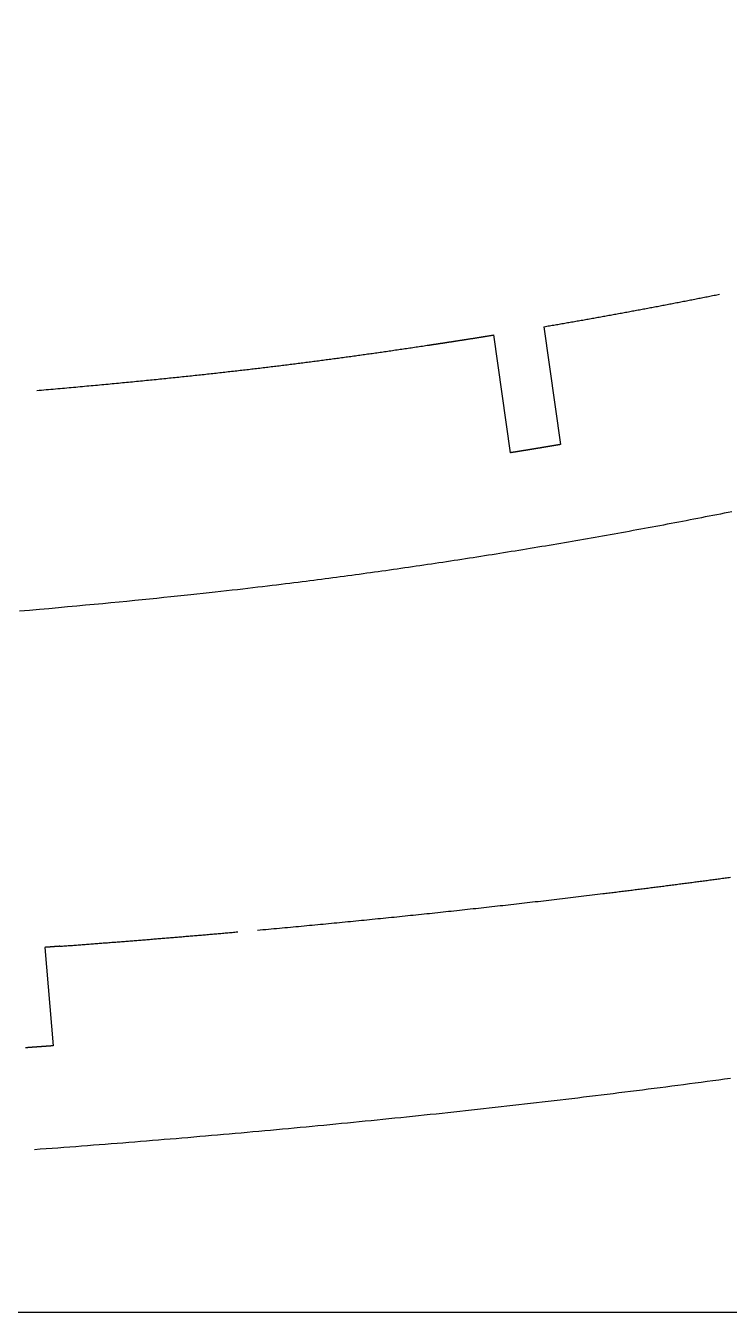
# Model space of a CAD drawing. Extents: x -513 to 387, y 75 to 375.
# Drawn here: x 238.5 to 274, y 75.3 to 140.1 of the extents above; entities that cross this region are included whole.
import ezdxf

# ---------------------------------------------------------------- set-up
doc = ezdxf.new("R2010")
doc.units = 0
doc.layers.get('0').update_dxf_attribs({"linetype": 'CONTINUOUS'})
doc.layers.add('CADRE', color=1, linetype='CONTINUOUS')

msp = doc.modelspace()

# ---------------------------------------------------------------- linework, layer by layer
for p, q in [((264.654, 124.965), (265.493, 119.024)), ((262.962, 118.607), (262.124, 124.547)), ((239.496, 93.666), (239.909, 88.701))]:
    msp.add_line(p, q)
for points in [[(264.654, 124.965, 0), (264.724, 124.977, 0), (264.794, 124.989, 0), (264.863, 125.001, 0), (264.933, 125.013, 0), (265.003, 125.025, 0), (265.073, 125.036, 0), (265.142, 125.048, 0), (265.212, 125.06, 0), (265.282, 125.072, 0), (265.351, 125.084, 0), (265.421, 125.096, 0), (265.491, 125.108, 0), (265.56, 125.12, 0), (265.63, 125.132, 0), (265.7, 125.144, 0), (265.769, 125.157, 0), (265.839, 125.169, 0), (265.909, 125.181, 0), (265.978, 125.193, 0), (266.048, 125.205, 0), (266.118, 125.217, 0), (266.187, 125.229, 0), (266.257, 125.242, 0), (266.327, 125.254, 0), (266.396, 125.266, 0), (266.466, 125.278, 0), (266.536, 125.291, 0), (266.606, 125.303, 0), (266.675, 125.315, 0), (266.745, 125.328, 0), (266.815, 125.34, 0), (266.884, 125.352, 0), (266.954, 125.365, 0), (267.024, 125.377, 0), (267.093, 125.389, 0), (267.163, 125.402, 0), (267.233, 125.414, 0), (267.303, 125.427, 0), (267.372, 125.439, 0), (267.442, 125.452, 0), (267.512, 125.464, 0), (267.581, 125.477, 0), (267.651, 125.489, 0), (267.721, 125.502, 0), (267.79, 125.515, 0), (267.86, 125.527, 0), (267.93, 125.54, 0), (268, 125.552, 0), (268.069, 125.565, 0), (268.139, 125.578, 0), (268.209, 125.59, 0), (268.278, 125.603, 0), (268.348, 125.616, 0), (268.418, 125.629, 0), (268.487, 125.641, 0), (268.557, 125.654, 0), (268.627, 125.667, 0), (268.697, 125.68, 0), (268.766, 125.693, 0), (268.836, 125.705, 0), (268.906, 125.718, 0), (268.975, 125.731, 0), (269.045, 125.744, 0), (269.115, 125.757, 0), (269.184, 125.77, 0), (269.254, 125.783, 0), (269.324, 125.796, 0), (269.394, 125.809, 0), (269.463, 125.822, 0), (269.533, 125.835, 0), (269.603, 125.848, 0), (269.672, 125.861, 0), (269.742, 125.874, 0), (269.812, 125.887, 0), (269.881, 125.9, 0), (269.951, 125.913, 0), (270.021, 125.926, 0), (270.09, 125.939, 0), (270.16, 125.953, 0), (270.23, 125.966, 0), (270.299, 125.979, 0), (270.369, 125.992, 0), (270.439, 126.005, 0), (270.509, 126.019, 0), (270.578, 126.032, 0), (270.648, 126.045, 0), (270.718, 126.059, 0), (270.787, 126.072, 0), (270.857, 126.085, 0), (270.927, 126.099, 0), (270.996, 126.112, 0), (271.066, 126.125, 0), (271.136, 126.139, 0), (271.205, 126.152, 0), (271.275, 126.166, 0), (271.345, 126.179, 0), (271.414, 126.193, 0), (271.484, 126.206, 0), (271.554, 126.22, 0), (271.623, 126.233, 0), (271.693, 126.247, 0), (271.763, 126.26, 0), (271.832, 126.274, 0), (271.902, 126.287, 0), (271.972, 126.301, 0), (272.041, 126.315, 0), (272.111, 126.328, 0), (272.181, 126.342, 0), (272.25, 126.356, 0), (272.32, 126.369, 0), (272.39, 126.383, 0), (272.459, 126.397, 0), (272.529, 126.41, 0), (272.598, 126.424, 0), (272.668, 126.438, 0), (272.738, 126.452, 0), (272.807, 126.466, 0), (272.877, 126.479, 0), (272.947, 126.493, 0), (273.016, 126.507, 0), (273.086, 126.521, 0), (273.155, 126.535, 0), (273.225, 126.549, 0), (273.295, 126.563, 0), (273.364, 126.577, 0), (273.434, 126.591, 0), (273.504, 126.605, 0)], [(239.087, 121.75, 0), (239.206, 121.76, 0), (239.325, 121.771, 0), (239.443, 121.781, 0), (239.561, 121.791, 0), (239.678, 121.802, 0), (239.795, 121.812, 0), (239.911, 121.822, 0), (240.027, 121.832, 0), (240.142, 121.843, 0), (240.257, 121.853, 0), (240.372, 121.863, 0), (240.486, 121.873, 0), (240.599, 121.884, 0), (240.713, 121.894, 0), (240.825, 121.904, 0), (240.938, 121.914, 0), (241.049, 121.924, 0), (241.161, 121.934, 0), (241.272, 121.944, 0), (241.383, 121.955, 0), (241.493, 121.965, 0), (241.602, 121.975, 0), (241.712, 121.985, 0), (241.821, 121.995, 0), (241.929, 122.005, 0), (242.037, 122.015, 0), (242.145, 122.025, 0), (242.252, 122.035, 0), (242.359, 122.045, 0), (242.466, 122.055, 0), (242.572, 122.065, 0), (242.677, 122.075, 0), (242.783, 122.085, 0), (242.887, 122.095, 0), (242.992, 122.104, 0), (243.096, 122.114, 0), (243.2, 122.124, 0), (243.303, 122.134, 0), (243.406, 122.144, 0), (243.509, 122.154, 0), (243.611, 122.164, 0), (243.713, 122.174, 0), (243.814, 122.183, 0), (243.916, 122.193, 0), (244.016, 122.203, 0), (244.117, 122.213, 0), (244.217, 122.223, 0), (244.317, 122.232, 0), (244.416, 122.242, 0), (244.515, 122.252, 0), (244.614, 122.262, 0), (244.712, 122.272, 0), (244.81, 122.281, 0), (244.907, 122.291, 0), (245.005, 122.301, 0), (245.102, 122.311, 0), (245.198, 122.32, 0), (245.295, 122.33, 0), (245.391, 122.34, 0), (245.486, 122.349, 0), (245.582, 122.359, 0), (245.677, 122.369, 0), (245.771, 122.379, 0), (245.866, 122.388, 0), (245.96, 122.398, 0), (246.054, 122.408, 0), (246.147, 122.417, 0), (246.24, 122.427, 0), (246.333, 122.437, 0), (246.426, 122.446, 0), (246.518, 122.456, 0), (246.61, 122.466, 0), (246.702, 122.475, 0), (246.793, 122.485, 0), (246.884, 122.495, 0), (246.975, 122.504, 0), (247.066, 122.514, 0), (247.156, 122.524, 0), (247.246, 122.533, 0), (247.336, 122.543, 0), (247.425, 122.553, 0), (247.514, 122.562, 0), (247.603, 122.572, 0), (247.692, 122.582, 0), (247.78, 122.591, 0), (247.869, 122.601, 0), (247.957, 122.611, 0), (248.044, 122.62, 0), (248.132, 122.63, 0), (248.219, 122.64, 0), (248.306, 122.649, 0), (248.393, 122.659, 0), (248.479, 122.669, 0), (248.565, 122.678, 0), (248.652, 122.688, 0), (248.737, 122.698, 0), (248.823, 122.707, 0), (248.908, 122.717, 0), (248.994, 122.727, 0), (249.079, 122.736, 0), (249.163, 122.746, 0), (249.248, 122.756, 0), (249.332, 122.765, 0), (249.417, 122.775, 0), (249.501, 122.785, 0), (249.584, 122.794, 0), (249.668, 122.804, 0), (249.751, 122.814, 0), (249.835, 122.824, 0), (249.918, 122.833, 0), (250, 122.843, 0), (250.083, 122.853, 0), (250.166, 122.862, 0), (250.248, 122.872, 0), (250.33, 122.882, 0), (250.412, 122.892, 0), (250.494, 122.902, 0), (250.576, 122.911, 0), (250.657, 122.921, 0), (250.739, 122.931, 0), (250.82, 122.941, 0), (250.901, 122.951, 0), (250.982, 122.96, 0), (251.063, 122.97, 0), (251.143, 122.98, 0), (251.224, 122.99, 0), (251.304, 123, 0), (251.385, 123.01, 0), (251.465, 123.02, 0), (251.545, 123.03, 0), (251.625, 123.04, 0), (251.705, 123.049, 0), (251.784, 123.059, 0), (251.864, 123.069, 0), (251.943, 123.079, 0), (252.023, 123.089, 0), (252.102, 123.099, 0), (252.181, 123.109, 0), (252.26, 123.119, 0), (252.339, 123.129, 0), (252.418, 123.139, 0), (252.497, 123.15, 0), (252.575, 123.16, 0), (252.654, 123.17, 0), (252.732, 123.18, 0), (252.811, 123.19, 0), (252.889, 123.2, 0), (252.968, 123.21, 0), (253.046, 123.22, 0), (253.124, 123.231, 0), (253.202, 123.241, 0), (253.28, 123.251, 0), (253.358, 123.261, 0), (253.436, 123.272, 0), (253.514, 123.282, 0), (253.592, 123.292, 0), (253.67, 123.303, 0), (253.747, 123.313, 0), (253.825, 123.323, 0), (253.903, 123.334, 0), (253.98, 123.344, 0), (254.058, 123.354, 0), (254.136, 123.365, 0), (254.213, 123.375, 0), (254.291, 123.386, 0), (254.368, 123.396, 0), (254.446, 123.407, 0), (254.523, 123.417, 0), (254.601, 123.428, 0), (254.678, 123.439, 0), (254.756, 123.449, 0), (254.833, 123.46, 0), (254.911, 123.47, 0), (254.988, 123.481, 0), (255.066, 123.492, 0), (255.143, 123.503, 0), (255.221, 123.513, 0), (255.298, 123.524, 0), (255.376, 123.535, 0), (255.453, 123.546, 0), (255.531, 123.557, 0), (255.608, 123.567, 0), (255.686, 123.578, 0), (255.764, 123.589, 0), (255.841, 123.6, 0), (255.919, 123.611, 0), (255.997, 123.622, 0), (256.075, 123.633, 0), (256.153, 123.644, 0), (256.231, 123.655, 0), (256.309, 123.666, 0), (256.387, 123.678, 0), (256.465, 123.689, 0), (256.543, 123.7, 0), (256.621, 123.711, 0), (256.7, 123.722, 0), (256.778, 123.734, 0), (256.856, 123.745, 0), (256.935, 123.756, 0), (257.014, 123.768, 0), (257.092, 123.779, 0), (257.171, 123.791, 0), (257.25, 123.802, 0), (257.329, 123.814, 0), (257.408, 123.825, 0), (257.487, 123.837, 0), (257.566, 123.848, 0), (257.646, 123.86, 0), (257.725, 123.871, 0), (257.805, 123.883, 0), (257.884, 123.895, 0), (257.964, 123.907, 0), (258.044, 123.918, 0), (258.124, 123.93, 0), (258.204, 123.942, 0), (258.285, 123.954, 0), (258.365, 123.966, 0), (258.446, 123.978, 0), (258.526, 123.99, 0), (258.607, 124.002, 0), (258.688, 124.014, 0), (258.769, 124.026, 0), (258.85, 124.038, 0)], [(258.85, 124.038, 0), (258.876, 124.042, 0), (258.902, 124.046, 0), (258.928, 124.05, 0), (258.953, 124.054, 0), (258.979, 124.057, 0), (259.005, 124.061, 0), (259.031, 124.065, 0), (259.056, 124.069, 0), (259.082, 124.073, 0), (259.108, 124.077, 0), (259.134, 124.081, 0), (259.159, 124.085, 0), (259.185, 124.089, 0), (259.211, 124.092, 0), (259.237, 124.096, 0), (259.262, 124.1, 0), (259.288, 124.104, 0), (259.314, 124.108, 0), (259.34, 124.112, 0), (259.365, 124.116, 0), (259.391, 124.12, 0), (259.417, 124.124, 0), (259.443, 124.127, 0), (259.468, 124.131, 0), (259.494, 124.135, 0), (259.52, 124.139, 0), (259.546, 124.143, 0), (259.572, 124.147, 0), (259.597, 124.151, 0), (259.623, 124.155, 0), (259.649, 124.159, 0), (259.675, 124.163, 0), (259.7, 124.167, 0), (259.726, 124.171, 0), (259.752, 124.175, 0), (259.778, 124.179, 0), (259.803, 124.182, 0), (259.829, 124.186, 0), (259.855, 124.19, 0), (259.881, 124.194, 0), (259.907, 124.198, 0), (259.932, 124.202, 0), (259.958, 124.206, 0), (259.984, 124.21, 0), (260.01, 124.214, 0), (260.035, 124.218, 0), (260.061, 124.222, 0), (260.087, 124.226, 0), (260.113, 124.23, 0), (260.138, 124.234, 0), (260.164, 124.238, 0), (260.19, 124.242, 0), (260.216, 124.246, 0), (260.242, 124.25, 0), (260.267, 124.254, 0), (260.293, 124.258, 0), (260.319, 124.262, 0), (260.345, 124.266, 0), (260.37, 124.27, 0), (260.396, 124.274, 0), (260.422, 124.278, 0), (260.448, 124.282, 0), (260.474, 124.286, 0), (260.499, 124.29, 0), (260.525, 124.294, 0), (260.551, 124.298, 0), (260.577, 124.302, 0), (260.603, 124.306, 0), (260.628, 124.31, 0), (260.654, 124.314, 0), (260.68, 124.318, 0), (260.706, 124.322, 0), (260.731, 124.326, 0), (260.757, 124.33, 0), (260.783, 124.334, 0), (260.809, 124.338, 0), (260.835, 124.342, 0), (260.86, 124.346, 0), (260.886, 124.35, 0), (260.912, 124.354, 0), (260.938, 124.358, 0), (260.964, 124.362, 0), (260.989, 124.366, 0), (261.015, 124.37, 0), (261.041, 124.374, 0), (261.067, 124.378, 0), (261.092, 124.383, 0), (261.118, 124.387, 0), (261.144, 124.391, 0), (261.17, 124.395, 0), (261.196, 124.399, 0), (261.221, 124.403, 0), (261.247, 124.407, 0), (261.273, 124.411, 0), (261.299, 124.415, 0), (261.325, 124.419, 0), (261.35, 124.423, 0), (261.376, 124.427, 0), (261.402, 124.431, 0), (261.428, 124.436, 0), (261.454, 124.44, 0), (261.479, 124.444, 0), (261.505, 124.448, 0), (261.531, 124.452, 0), (261.557, 124.456, 0), (261.583, 124.46, 0), (261.608, 124.464, 0), (261.634, 124.468, 0), (261.66, 124.472, 0), (261.686, 124.477, 0), (261.712, 124.481, 0), (261.737, 124.485, 0), (261.763, 124.489, 0), (261.789, 124.493, 0), (261.815, 124.497, 0), (261.841, 124.501, 0), (261.866, 124.505, 0), (261.892, 124.51, 0), (261.918, 124.514, 0), (261.944, 124.518, 0), (261.97, 124.522, 0), (261.995, 124.526, 0), (262.021, 124.53, 0), (262.047, 124.534, 0), (262.073, 124.539, 0), (262.099, 124.543, 0), (262.124, 124.547, 0)], [(265.493, 119.024, 0), (265.485, 119.022, 0), (265.477, 119.021, 0), (265.469, 119.02, 0), (265.461, 119.018, 0), (265.453, 119.017, 0), (265.445, 119.016, 0), (265.437, 119.014, 0), (265.429, 119.013, 0), (265.421, 119.012, 0), (265.413, 119.01, 0), (265.405, 119.009, 0), (265.397, 119.008, 0), (265.39, 119.006, 0), (265.382, 119.005, 0), (265.374, 119.004, 0), (265.366, 119.002, 0), (265.358, 119.001, 0), (265.35, 119, 0), (265.342, 118.998, 0), (265.334, 118.997, 0), (265.326, 118.996, 0), (265.318, 118.994, 0), (265.31, 118.993, 0), (265.302, 118.992, 0), (265.294, 118.99, 0), (265.286, 118.989, 0), (265.278, 118.988, 0), (265.27, 118.986, 0), (265.263, 118.985, 0), (265.255, 118.984, 0), (265.247, 118.982, 0), (265.239, 118.981, 0), (265.231, 118.98, 0), (265.223, 118.978, 0), (265.215, 118.977, 0), (265.207, 118.976, 0), (265.199, 118.974, 0), (265.191, 118.973, 0), (265.183, 118.972, 0), (265.175, 118.97, 0), (265.167, 118.969, 0), (265.159, 118.968, 0), (265.151, 118.966, 0), (265.144, 118.965, 0), (265.136, 118.964, 0), (265.128, 118.962, 0), (265.12, 118.961, 0), (265.112, 118.96, 0), (265.104, 118.958, 0), (265.096, 118.957, 0), (265.088, 118.956, 0), (265.08, 118.954, 0), (265.072, 118.953, 0), (265.064, 118.952, 0), (265.056, 118.95, 0), (265.048, 118.949, 0), (265.04, 118.948, 0), (265.032, 118.946, 0), (265.025, 118.945, 0), (265.017, 118.944, 0), (265.009, 118.942, 0), (265.001, 118.941, 0), (264.993, 118.94, 0), (264.985, 118.938, 0), (264.977, 118.937, 0), (264.969, 118.936, 0), (264.961, 118.934, 0), (264.953, 118.933, 0), (264.945, 118.932, 0), (264.937, 118.93, 0), (264.929, 118.929, 0), (264.921, 118.928, 0), (264.913, 118.926, 0), (264.906, 118.925, 0), (264.898, 118.924, 0), (264.89, 118.922, 0), (264.882, 118.921, 0), (264.874, 118.92, 0), (264.866, 118.918, 0), (264.858, 118.917, 0), (264.85, 118.916, 0), (264.842, 118.914, 0), (264.834, 118.913, 0), (264.826, 118.912, 0), (264.818, 118.91, 0), (264.81, 118.909, 0), (264.802, 118.908, 0), (264.794, 118.906, 0), (264.786, 118.905, 0), (264.779, 118.904, 0), (264.771, 118.902, 0), (264.763, 118.901, 0), (264.755, 118.9, 0), (264.747, 118.899, 0), (264.739, 118.897, 0), (264.731, 118.896, 0), (264.723, 118.895, 0), (264.715, 118.893, 0), (264.707, 118.892, 0), (264.699, 118.891, 0), (264.691, 118.889, 0), (264.683, 118.888, 0), (264.675, 118.887, 0), (264.667, 118.885, 0), (264.66, 118.884, 0), (264.652, 118.883, 0), (264.644, 118.881, 0), (264.636, 118.88, 0), (264.628, 118.879, 0), (264.62, 118.877, 0), (264.612, 118.876, 0), (264.604, 118.875, 0), (264.596, 118.873, 0), (264.588, 118.872, 0), (264.58, 118.871, 0), (264.572, 118.869, 0), (264.564, 118.868, 0), (264.556, 118.867, 0), (264.548, 118.866, 0), (264.541, 118.864, 0), (264.533, 118.863, 0), (264.525, 118.862, 0), (264.517, 118.86, 0), (264.509, 118.859, 0), (264.501, 118.858, 0), (264.493, 118.856, 0), (264.485, 118.855, 0), (264.477, 118.854, 0), (264.469, 118.852, 0), (264.461, 118.851, 0), (264.453, 118.85, 0), (264.445, 118.848, 0), (264.437, 118.847, 0), (264.43, 118.846, 0), (264.422, 118.845, 0), (264.414, 118.843, 0), (264.406, 118.842, 0), (264.398, 118.841, 0), (264.39, 118.839, 0), (264.382, 118.838, 0), (264.374, 118.837, 0), (264.366, 118.835, 0), (264.358, 118.834, 0), (264.35, 118.833, 0), (264.342, 118.831, 0), (264.334, 118.83, 0), (264.326, 118.829, 0), (264.318, 118.827, 0), (264.311, 118.826, 0), (264.303, 118.825, 0), (264.295, 118.824, 0), (264.287, 118.822, 0), (264.279, 118.821, 0), (264.271, 118.82, 0), (264.263, 118.818, 0), (264.255, 118.817, 0), (264.247, 118.816, 0), (264.239, 118.814, 0), (264.231, 118.813, 0), (264.223, 118.812, 0), (264.215, 118.81, 0), (264.207, 118.809, 0), (264.199, 118.808, 0), (264.192, 118.807, 0), (264.184, 118.805, 0), (264.176, 118.804, 0), (264.168, 118.803, 0), (264.16, 118.801, 0), (264.152, 118.8, 0), (264.144, 118.799, 0), (264.136, 118.797, 0), (264.128, 118.796, 0), (264.12, 118.795, 0), (264.112, 118.793, 0), (264.104, 118.792, 0), (264.096, 118.791, 0), (264.088, 118.79, 0), (264.08, 118.788, 0), (264.073, 118.787, 0), (264.065, 118.786, 0), (264.057, 118.784, 0), (264.049, 118.783, 0), (264.041, 118.782, 0), (264.033, 118.78, 0), (264.025, 118.779, 0), (264.017, 118.778, 0), (264.009, 118.777, 0), (264.001, 118.775, 0), (263.993, 118.774, 0), (263.985, 118.773, 0), (263.977, 118.771, 0), (263.969, 118.77, 0), (263.962, 118.769, 0), (263.954, 118.767, 0), (263.946, 118.766, 0), (263.938, 118.765, 0), (263.93, 118.764, 0), (263.922, 118.762, 0), (263.914, 118.761, 0), (263.906, 118.76, 0), (263.898, 118.758, 0), (263.89, 118.757, 0), (263.882, 118.756, 0), (263.874, 118.754, 0), (263.866, 118.753, 0), (263.858, 118.752, 0), (263.85, 118.751, 0), (263.843, 118.749, 0), (263.835, 118.748, 0), (263.827, 118.747, 0), (263.819, 118.745, 0), (263.811, 118.744, 0), (263.803, 118.743, 0), (263.795, 118.741, 0), (263.787, 118.74, 0), (263.779, 118.739, 0), (263.771, 118.738, 0), (263.763, 118.736, 0), (263.755, 118.735, 0), (263.747, 118.734, 0), (263.739, 118.732, 0), (263.732, 118.731, 0), (263.724, 118.73, 0), (263.716, 118.729, 0), (263.708, 118.727, 0), (263.7, 118.726, 0), (263.692, 118.725, 0), (263.684, 118.723, 0), (263.676, 118.722, 0), (263.668, 118.721, 0), (263.66, 118.719, 0), (263.652, 118.718, 0), (263.644, 118.717, 0), (263.636, 118.716, 0), (263.628, 118.714, 0), (263.621, 118.713, 0), (263.613, 118.712, 0), (263.605, 118.71, 0), (263.597, 118.709, 0), (263.589, 118.708, 0), (263.581, 118.707, 0), (263.573, 118.705, 0), (263.565, 118.704, 0), (263.557, 118.703, 0), (263.549, 118.701, 0), (263.541, 118.7, 0), (263.533, 118.699, 0), (263.525, 118.698, 0), (263.517, 118.696, 0), (263.509, 118.695, 0), (263.502, 118.694, 0), (263.494, 118.692, 0), (263.486, 118.691, 0), (263.478, 118.69, 0), (263.47, 118.689, 0), (263.462, 118.687, 0), (263.454, 118.686, 0), (263.446, 118.685, 0), (263.438, 118.683, 0), (263.43, 118.682, 0), (263.422, 118.681, 0), (263.414, 118.679, 0), (263.406, 118.678, 0), (263.398, 118.677, 0), (263.391, 118.676, 0), (263.383, 118.674, 0), (263.375, 118.673, 0), (263.367, 118.672, 0), (263.359, 118.671, 0), (263.351, 118.669, 0), (263.343, 118.668, 0), (263.335, 118.667, 0), (263.327, 118.665, 0), (263.319, 118.664, 0), (263.311, 118.663, 0), (263.303, 118.662, 0), (263.295, 118.66, 0), (263.287, 118.659, 0), (263.28, 118.658, 0), (263.272, 118.656, 0), (263.264, 118.655, 0), (263.256, 118.654, 0), (263.248, 118.653, 0), (263.24, 118.651, 0), (263.232, 118.65, 0), (263.224, 118.649, 0), (263.216, 118.647, 0), (263.208, 118.646, 0), (263.2, 118.645, 0), (263.192, 118.644, 0), (263.184, 118.642, 0), (263.176, 118.641, 0), (263.169, 118.64, 0), (263.161, 118.638, 0), (263.153, 118.637, 0), (263.145, 118.636, 0), (263.137, 118.635, 0), (263.129, 118.633, 0), (263.121, 118.632, 0), (263.113, 118.631, 0), (263.105, 118.63, 0), (263.097, 118.628, 0), (263.089, 118.627, 0), (263.081, 118.626, 0), (263.073, 118.624, 0), (263.065, 118.623, 0), (263.058, 118.622, 0), (263.05, 118.621, 0), (263.042, 118.619, 0), (263.034, 118.618, 0), (263.026, 118.617, 0), (263.018, 118.615, 0), (263.01, 118.614, 0), (263.002, 118.613, 0), (262.994, 118.612, 0), (262.986, 118.61, 0), (262.978, 118.609, 0), (262.97, 118.608, 0), (262.962, 118.607, 0)], [(274.127, 115.634, 0), (273.936, 115.595, 0), (273.744, 115.557, 0), (273.553, 115.519, 0), (273.361, 115.482, 0), (273.17, 115.444, 0), (272.979, 115.406, 0), (272.787, 115.369, 0), (272.596, 115.331, 0), (272.404, 115.294, 0), (272.213, 115.257, 0), (272.021, 115.22, 0), (271.829, 115.183, 0), (271.638, 115.147, 0), (271.446, 115.11, 0), (271.254, 115.073, 0), (271.063, 115.037, 0), (270.871, 115.001, 0), (270.679, 114.965, 0), (270.488, 114.929, 0), (270.296, 114.893, 0), (270.104, 114.857, 0), (269.912, 114.821, 0), (269.72, 114.786, 0), (269.529, 114.75, 0), (269.337, 114.715, 0), (269.145, 114.68, 0), (268.953, 114.645, 0), (268.761, 114.61, 0), (268.569, 114.575, 0), (268.377, 114.541, 0), (268.186, 114.506, 0), (267.994, 114.472, 0), (267.802, 114.437, 0), (267.61, 114.403, 0), (267.418, 114.369, 0), (267.226, 114.335, 0), (267.034, 114.302, 0), (266.842, 114.268, 0), (266.65, 114.234, 0), (266.458, 114.201, 0), (266.266, 114.168, 0), (266.074, 114.134, 0), (265.882, 114.101, 0), (265.69, 114.069, 0), (265.498, 114.036, 0), (265.306, 114.003, 0), (265.114, 113.97, 0), (264.922, 113.938, 0), (264.73, 113.906, 0), (264.538, 113.874, 0), (264.346, 113.842, 0), (264.154, 113.81, 0), (263.962, 113.778, 0), (263.77, 113.746, 0), (263.579, 113.715, 0), (263.387, 113.683, 0), (263.195, 113.652, 0), (263.003, 113.621, 0), (262.811, 113.59, 0), (262.619, 113.559, 0), (262.427, 113.528, 0), (262.235, 113.497, 0), (262.043, 113.467, 0), (261.851, 113.436, 0), (261.66, 113.406, 0), (261.468, 113.376, 0), (261.276, 113.346, 0), (261.084, 113.316, 0), (260.892, 113.286, 0), (260.701, 113.256, 0), (260.509, 113.227, 0), (260.317, 113.197, 0), (260.125, 113.168, 0), (259.934, 113.139, 0), (259.742, 113.11, 0), (259.55, 113.081, 0), (259.359, 113.052, 0), (259.167, 113.023, 0), (258.975, 112.995, 0), (258.784, 112.967, 0), (258.592, 112.938, 0), (258.401, 112.91, 0), (258.209, 112.882, 0), (258.018, 112.854, 0), (257.826, 112.826, 0), (257.635, 112.799, 0), (257.443, 112.771, 0), (257.252, 112.744, 0), (257.061, 112.717, 0), (256.869, 112.689, 0), (256.678, 112.662, 0), (256.487, 112.636, 0), (256.296, 112.609, 0), (256.105, 112.582, 0), (255.913, 112.556, 0), (255.722, 112.529, 0), (255.531, 112.503, 0), (255.34, 112.477, 0), (255.149, 112.451, 0), (254.958, 112.425, 0), (254.767, 112.399, 0), (254.576, 112.374, 0), (254.385, 112.348, 0), (254.195, 112.323, 0), (254.004, 112.298, 0), (253.813, 112.272, 0), (253.622, 112.248, 0), (253.432, 112.223, 0), (253.241, 112.198, 0), (253.05, 112.173, 0), (252.856, 112.148, 0), (252.658, 112.123, 0), (252.457, 112.097, 0), (252.253, 112.072, 0), (252.045, 112.045, 0), (251.833, 112.019, 0), (251.617, 111.992, 0), (251.397, 111.965, 0), (251.173, 111.937, 0), (250.944, 111.909, 0), (250.71, 111.881, 0), (250.471, 111.852, 0), (250.227, 111.823, 0), (249.978, 111.793, 0), (249.723, 111.764, 0), (249.463, 111.733, 0), (249.197, 111.703, 0), (248.926, 111.672, 0), (248.648, 111.64, 0), (248.363, 111.608, 0), (248.073, 111.576, 0), (247.775, 111.543, 0), (247.471, 111.51, 0), (247.16, 111.476, 0), (246.842, 111.442, 0), (246.516, 111.408, 0), (246.183, 111.373, 0), (245.843, 111.338, 0), (245.494, 111.302, 0), (245.138, 111.265, 0), (244.773, 111.228, 0), (244.4, 111.191, 0), (244.019, 111.153, 0), (243.629, 111.115, 0), (243.23, 111.076, 0), (242.822, 111.037, 0), (242.405, 110.997, 0), (241.978, 110.956, 0), (241.542, 110.916, 0), (241.096, 110.874, 0), (240.64, 110.832, 0), (240.175, 110.79, 0), (239.699, 110.746, 0), (239.212, 110.703, 0), (238.716, 110.659, 0), (238.208, 110.614, 0)], [(267.621, 96.375, 0), (267.696, 96.385, 0), (267.77, 96.394, 0), (267.845, 96.403, 0), (267.919, 96.412, 0), (267.993, 96.421, 0), (268.067, 96.43, 0), (268.141, 96.439, 0), (268.215, 96.448, 0), (268.289, 96.457, 0), (268.363, 96.467, 0), (268.437, 96.476, 0), (268.511, 96.485, 0), (268.584, 96.494, 0), (268.658, 96.503, 0), (268.732, 96.512, 0), (268.805, 96.521, 0), (268.879, 96.531, 0), (268.952, 96.54, 0), (269.025, 96.549, 0), (269.098, 96.558, 0), (269.172, 96.567, 0), (269.245, 96.576, 0), (269.318, 96.586, 0), (269.391, 96.595, 0), (269.463, 96.604, 0), (269.536, 96.613, 0), (269.609, 96.622, 0), (269.682, 96.631, 0), (269.754, 96.641, 0), (269.827, 96.65, 0), (269.899, 96.659, 0), (269.972, 96.668, 0), (270.044, 96.677, 0), (270.116, 96.686, 0), (270.189, 96.696, 0), (270.261, 96.705, 0), (270.333, 96.714, 0), (270.405, 96.723, 0), (270.477, 96.733, 0), (270.549, 96.742, 0), (270.62, 96.751, 0), (270.692, 96.76, 0), (270.764, 96.769, 0), (270.835, 96.779, 0), (270.907, 96.788, 0), (270.978, 96.797, 0), (271.05, 96.806, 0), (271.121, 96.815, 0), (271.192, 96.825, 0), (271.264, 96.834, 0), (271.335, 96.843, 0), (271.406, 96.852, 0), (271.477, 96.862, 0), (271.548, 96.871, 0), (271.619, 96.88, 0), (271.689, 96.889, 0), (271.76, 96.898, 0), (271.831, 96.908, 0), (271.901, 96.917, 0), (271.972, 96.926, 0), (272.042, 96.936, 0), (272.113, 96.945, 0), (272.183, 96.954, 0), (272.253, 96.963, 0), (272.324, 96.972, 0), (272.394, 96.982, 0), (272.464, 96.991, 0), (272.534, 97, 0), (272.604, 97.009, 0), (272.674, 97.019, 0), (272.743, 97.028, 0), (272.813, 97.037, 0), (272.883, 97.046, 0), (272.952, 97.056, 0), (273.022, 97.065, 0), (273.091, 97.074, 0), (273.161, 97.084, 0), (273.23, 97.093, 0), (273.299, 97.102, 0), (273.368, 97.111, 0), (273.438, 97.121, 0), (273.507, 97.13, 0), (273.576, 97.139, 0), (273.645, 97.148, 0), (273.713, 97.158, 0), (273.782, 97.167, 0), (273.851, 97.176, 0), (273.92, 97.186, 0), (273.988, 97.195, 0), (274.057, 97.204, 0)], [(250.209, 94.536, 0), (250.348, 94.549, 0), (250.486, 94.561, 0), (250.624, 94.574, 0), (250.762, 94.586, 0), (250.9, 94.599, 0), (251.038, 94.611, 0), (251.176, 94.624, 0), (251.314, 94.637, 0), (251.452, 94.649, 0), (251.59, 94.662, 0), (251.728, 94.675, 0), (251.866, 94.688, 0), (252.004, 94.7, 0), (252.142, 94.713, 0), (252.28, 94.726, 0), (252.418, 94.739, 0), (252.556, 94.752, 0), (252.694, 94.765, 0), (252.832, 94.778, 0), (252.97, 94.791, 0), (253.107, 94.804, 0), (253.245, 94.817, 0), (253.383, 94.83, 0), (253.521, 94.844, 0), (253.659, 94.857, 0), (253.796, 94.87, 0), (253.934, 94.883, 0), (254.072, 94.897, 0), (254.21, 94.91, 0), (254.347, 94.923, 0), (254.485, 94.936, 0), (254.623, 94.95, 0), (254.76, 94.963, 0), (254.898, 94.977, 0), (255.036, 94.99, 0), (255.173, 95.004, 0), (255.311, 95.018, 0), (255.448, 95.031, 0), (255.586, 95.045, 0), (255.724, 95.058, 0), (255.861, 95.072, 0), (255.999, 95.086, 0), (256.136, 95.1, 0), (256.274, 95.114, 0), (256.411, 95.127, 0), (256.548, 95.141, 0), (256.686, 95.155, 0), (256.823, 95.169, 0), (256.961, 95.183, 0), (257.098, 95.197, 0), (257.235, 95.211, 0), (257.373, 95.225, 0), (257.51, 95.239, 0), (257.647, 95.253, 0), (257.785, 95.268, 0), (257.922, 95.282, 0), (258.059, 95.296, 0), (258.197, 95.31, 0), (258.334, 95.325, 0), (258.471, 95.339, 0), (258.608, 95.353, 0), (258.745, 95.368, 0), (258.882, 95.382, 0), (259.02, 95.397, 0), (259.157, 95.411, 0), (259.294, 95.426, 0), (259.431, 95.44, 0), (259.568, 95.455, 0), (259.705, 95.469, 0), (259.842, 95.484, 0), (259.979, 95.499, 0), (260.116, 95.513, 0), (260.253, 95.528, 0), (260.39, 95.543, 0), (260.527, 95.558, 0), (260.664, 95.573, 0), (260.801, 95.588, 0), (260.938, 95.603, 0), (261.075, 95.618, 0), (261.211, 95.632, 0), (261.348, 95.647, 0), (261.485, 95.663, 0), (261.622, 95.678, 0), (261.759, 95.693, 0), (261.895, 95.708, 0), (262.032, 95.723, 0), (262.169, 95.738, 0), (262.305, 95.754, 0), (262.442, 95.769, 0), (262.579, 95.784, 0), (262.715, 95.8, 0), (262.852, 95.815, 0), (262.989, 95.83, 0), (263.125, 95.846, 0), (263.262, 95.861, 0), (263.398, 95.877, 0), (263.535, 95.892, 0), (263.671, 95.908, 0), (263.808, 95.924, 0), (263.944, 95.939, 0), (264.081, 95.955, 0), (264.217, 95.971, 0), (264.354, 95.987, 0), (264.49, 96.002, 0), (264.626, 96.018, 0), (264.763, 96.034, 0), (264.899, 96.05, 0), (265.035, 96.066, 0), (265.172, 96.082, 0), (265.308, 96.098, 0), (265.444, 96.114, 0), (265.58, 96.13, 0), (265.717, 96.146, 0), (265.853, 96.162, 0), (265.989, 96.178, 0), (266.125, 96.195, 0), (266.261, 96.211, 0), (266.397, 96.227, 0), (266.533, 96.244, 0), (266.669, 96.26, 0), (266.805, 96.276, 0), (266.941, 96.293, 0), (267.077, 96.309, 0), (267.213, 96.326, 0), (267.349, 96.342, 0), (267.485, 96.359, 0), (267.621, 96.375, 0)], [(240.243, 93.721, 0), (240.314, 93.726, 0), (240.384, 93.731, 0), (240.455, 93.737, 0), (240.526, 93.742, 0), (240.597, 93.747, 0), (240.668, 93.752, 0), (240.739, 93.758, 0), (240.809, 93.763, 0), (240.88, 93.768, 0), (240.951, 93.773, 0), (241.022, 93.779, 0), (241.093, 93.784, 0), (241.163, 93.789, 0), (241.234, 93.795, 0), (241.305, 93.8, 0), (241.376, 93.805, 0), (241.446, 93.811, 0), (241.517, 93.816, 0), (241.588, 93.822, 0), (241.659, 93.827, 0), (241.73, 93.832, 0), (241.8, 93.838, 0), (241.871, 93.843, 0), (241.942, 93.849, 0), (242.013, 93.854, 0), (242.083, 93.859, 0), (242.154, 93.865, 0), (242.225, 93.87, 0), (242.296, 93.876, 0), (242.366, 93.881, 0), (242.437, 93.887, 0), (242.508, 93.892, 0), (242.579, 93.898, 0), (242.649, 93.903, 0), (242.72, 93.909, 0), (242.791, 93.914, 0), (242.861, 93.92, 0), (242.932, 93.925, 0), (243.003, 93.931, 0), (243.074, 93.936, 0), (243.144, 93.942, 0), (243.215, 93.947, 0), (243.286, 93.953, 0), (243.356, 93.958, 0), (243.427, 93.964, 0), (243.498, 93.969, 0), (243.568, 93.975, 0), (243.639, 93.981, 0), (243.71, 93.986, 0), (243.781, 93.992, 0), (243.851, 93.998, 0), (243.922, 94.003, 0), (243.993, 94.009, 0), (244.063, 94.014, 0), (244.134, 94.02, 0), (244.205, 94.026, 0), (244.275, 94.031, 0), (244.346, 94.037, 0), (244.417, 94.043, 0), (244.487, 94.049, 0), (244.558, 94.054, 0), (244.628, 94.06, 0), (244.699, 94.066, 0), (244.77, 94.071, 0), (244.84, 94.077, 0), (244.911, 94.083, 0), (244.982, 94.088, 0), (245.052, 94.094, 0), (245.123, 94.1, 0), (245.194, 94.106, 0), (245.264, 94.112, 0), (245.335, 94.117, 0), (245.405, 94.123, 0), (245.476, 94.129, 0), (245.547, 94.135, 0), (245.617, 94.141, 0), (245.688, 94.146, 0), (245.758, 94.152, 0), (245.829, 94.158, 0), (245.9, 94.164, 0), (245.97, 94.17, 0), (246.041, 94.175, 0), (246.111, 94.181, 0), (246.182, 94.187, 0), (246.252, 94.193, 0), (246.323, 94.199, 0), (246.394, 94.205, 0), (246.464, 94.211, 0), (246.535, 94.217, 0), (246.605, 94.223, 0), (246.676, 94.229, 0), (246.746, 94.235, 0), (246.817, 94.24, 0), (246.887, 94.246, 0), (246.958, 94.252, 0), (247.028, 94.258, 0), (247.099, 94.264, 0), (247.17, 94.27, 0), (247.24, 94.276, 0), (247.311, 94.282, 0), (247.381, 94.288, 0), (247.452, 94.294, 0), (247.522, 94.3, 0), (247.593, 94.306, 0), (247.663, 94.312, 0), (247.734, 94.319, 0), (247.804, 94.325, 0), (247.875, 94.331, 0), (247.945, 94.337, 0), (248.016, 94.343, 0), (248.086, 94.349, 0), (248.157, 94.355, 0), (248.227, 94.361, 0), (248.298, 94.367, 0), (248.368, 94.373, 0), (248.438, 94.379, 0), (248.509, 94.386, 0), (248.579, 94.392, 0), (248.65, 94.398, 0), (248.72, 94.404, 0), (248.791, 94.41, 0), (248.861, 94.416, 0), (248.932, 94.422, 0), (249.002, 94.429, 0), (249.072, 94.435, 0), (249.143, 94.441, 0), (249.213, 94.447, 0)], [(240.243, 93.721, 0), (240.237, 93.72, 0), (240.231, 93.72, 0), (240.225, 93.719, 0), (240.219, 93.719, 0), (240.213, 93.719, 0), (240.208, 93.718, 0), (240.202, 93.718, 0), (240.196, 93.717, 0), (240.19, 93.717, 0), (240.184, 93.716, 0), (240.178, 93.716, 0), (240.172, 93.716, 0), (240.166, 93.715, 0), (240.16, 93.715, 0), (240.155, 93.714, 0), (240.149, 93.714, 0), (240.143, 93.713, 0), (240.137, 93.713, 0), (240.131, 93.713, 0), (240.125, 93.712, 0), (240.119, 93.712, 0), (240.113, 93.711, 0), (240.108, 93.711, 0), (240.102, 93.71, 0), (240.096, 93.71, 0), (240.09, 93.71, 0), (240.084, 93.709, 0), (240.078, 93.709, 0), (240.072, 93.708, 0), (240.066, 93.708, 0), (240.061, 93.707, 0), (240.055, 93.707, 0), (240.049, 93.706, 0), (240.043, 93.706, 0), (240.037, 93.706, 0), (240.031, 93.705, 0), (240.025, 93.705, 0), (240.019, 93.704, 0), (240.013, 93.704, 0), (240.008, 93.703, 0), (240.002, 93.703, 0), (239.996, 93.703, 0), (239.99, 93.702, 0), (239.984, 93.702, 0), (239.978, 93.701, 0), (239.972, 93.701, 0), (239.966, 93.7, 0), (239.961, 93.7, 0), (239.955, 93.7, 0), (239.949, 93.699, 0), (239.943, 93.699, 0), (239.937, 93.698, 0), (239.931, 93.698, 0), (239.925, 93.697, 0), (239.919, 93.697, 0), (239.914, 93.697, 0), (239.908, 93.696, 0), (239.902, 93.696, 0), (239.896, 93.695, 0), (239.89, 93.695, 0), (239.884, 93.694, 0), (239.878, 93.694, 0), (239.872, 93.694, 0), (239.866, 93.693, 0), (239.861, 93.693, 0), (239.855, 93.692, 0), (239.849, 93.692, 0), (239.843, 93.691, 0), (239.837, 93.691, 0), (239.831, 93.69, 0), (239.825, 93.69, 0), (239.819, 93.69, 0), (239.814, 93.689, 0), (239.808, 93.689, 0), (239.802, 93.688, 0), (239.796, 93.688, 0), (239.79, 93.687, 0), (239.784, 93.687, 0), (239.778, 93.687, 0), (239.772, 93.686, 0), (239.766, 93.686, 0), (239.761, 93.685, 0), (239.755, 93.685, 0), (239.749, 93.684, 0), (239.743, 93.684, 0), (239.737, 93.684, 0), (239.731, 93.683, 0), (239.725, 93.683, 0), (239.719, 93.682, 0), (239.714, 93.682, 0), (239.708, 93.681, 0), (239.702, 93.681, 0), (239.696, 93.68, 0), (239.69, 93.68, 0), (239.684, 93.68, 0), (239.678, 93.679, 0), (239.672, 93.679, 0), (239.667, 93.678, 0), (239.661, 93.678, 0), (239.655, 93.677, 0), (239.649, 93.677, 0), (239.643, 93.677, 0), (239.637, 93.676, 0), (239.631, 93.676, 0), (239.625, 93.675, 0), (239.619, 93.675, 0), (239.614, 93.674, 0), (239.608, 93.674, 0), (239.602, 93.674, 0), (239.596, 93.673, 0), (239.59, 93.673, 0), (239.584, 93.672, 0), (239.578, 93.672, 0), (239.572, 93.671, 0), (239.567, 93.671, 0), (239.561, 93.671, 0), (239.555, 93.67, 0), (239.549, 93.67, 0), (239.543, 93.669, 0), (239.537, 93.669, 0), (239.531, 93.668, 0), (239.525, 93.668, 0), (239.519, 93.668, 0), (239.514, 93.667, 0), (239.508, 93.667, 0), (239.502, 93.666, 0), (239.496, 93.666, 0)], [(239.909, 88.701, 0), (239.901, 88.701, 0), (239.893, 88.7, 0), (239.885, 88.699, 0), (239.877, 88.699, 0), (239.869, 88.698, 0), (239.861, 88.698, 0), (239.854, 88.697, 0), (239.846, 88.697, 0), (239.838, 88.696, 0), (239.83, 88.695, 0), (239.822, 88.695, 0), (239.814, 88.694, 0), (239.806, 88.694, 0), (239.798, 88.693, 0), (239.791, 88.692, 0), (239.783, 88.692, 0), (239.775, 88.691, 0), (239.767, 88.691, 0), (239.759, 88.69, 0), (239.751, 88.69, 0), (239.743, 88.689, 0), (239.735, 88.689, 0), (239.728, 88.688, 0), (239.72, 88.687, 0), (239.712, 88.687, 0), (239.704, 88.686, 0), (239.696, 88.686, 0), (239.688, 88.685, 0), (239.68, 88.684, 0), (239.672, 88.684, 0), (239.665, 88.683, 0), (239.657, 88.683, 0), (239.649, 88.682, 0), (239.641, 88.682, 0), (239.633, 88.681, 0), (239.625, 88.68, 0), (239.617, 88.68, 0), (239.609, 88.679, 0), (239.602, 88.679, 0), (239.594, 88.678, 0), (239.586, 88.678, 0), (239.578, 88.677, 0), (239.57, 88.677, 0), (239.562, 88.676, 0), (239.554, 88.675, 0), (239.546, 88.675, 0), (239.539, 88.674, 0), (239.531, 88.674, 0), (239.523, 88.673, 0), (239.515, 88.672, 0), (239.507, 88.672, 0), (239.499, 88.671, 0), (239.491, 88.671, 0), (239.483, 88.67, 0), (239.476, 88.67, 0), (239.468, 88.669, 0), (239.46, 88.668, 0), (239.452, 88.668, 0), (239.444, 88.667, 0), (239.436, 88.667, 0), (239.428, 88.666, 0), (239.42, 88.666, 0), (239.413, 88.665, 0), (239.405, 88.665, 0), (239.397, 88.664, 0), (239.389, 88.663, 0), (239.381, 88.663, 0), (239.373, 88.662, 0), (239.365, 88.662, 0), (239.357, 88.661, 0), (239.35, 88.661, 0), (239.342, 88.66, 0), (239.334, 88.659, 0), (239.326, 88.659, 0), (239.318, 88.658, 0), (239.31, 88.658, 0), (239.302, 88.657, 0), (239.294, 88.657, 0), (239.287, 88.656, 0), (239.279, 88.656, 0), (239.271, 88.655, 0), (239.263, 88.654, 0), (239.255, 88.654, 0), (239.247, 88.653, 0), (239.239, 88.653, 0), (239.231, 88.652, 0), (239.224, 88.651, 0), (239.216, 88.651, 0), (239.208, 88.65, 0), (239.2, 88.65, 0), (239.192, 88.649, 0), (239.184, 88.649, 0), (239.176, 88.648, 0), (239.168, 88.647, 0), (239.161, 88.647, 0), (239.153, 88.646, 0), (239.145, 88.646, 0), (239.137, 88.645, 0), (239.129, 88.645, 0), (239.121, 88.644, 0), (239.113, 88.644, 0), (239.105, 88.643, 0), (239.098, 88.642, 0), (239.09, 88.642, 0), (239.082, 88.641, 0), (239.074, 88.641, 0), (239.066, 88.64, 0), (239.058, 88.64, 0), (239.05, 88.639, 0), (239.042, 88.638, 0), (239.035, 88.638, 0), (239.027, 88.637, 0), (239.019, 88.637, 0), (239.011, 88.636, 0), (239.003, 88.636, 0), (238.995, 88.635, 0), (238.987, 88.635, 0), (238.979, 88.634, 0), (238.972, 88.633, 0), (238.964, 88.633, 0), (238.956, 88.632, 0), (238.948, 88.632, 0), (238.94, 88.631, 0), (238.932, 88.631, 0), (238.924, 88.63, 0), (238.916, 88.629, 0), (238.908, 88.629, 0), (238.901, 88.628, 0), (238.893, 88.628, 0), (238.885, 88.627, 0), (238.877, 88.627, 0), (238.869, 88.626, 0), (238.861, 88.626, 0), (238.853, 88.625, 0), (238.845, 88.624, 0), (238.838, 88.624, 0), (238.83, 88.623, 0), (238.822, 88.623, 0), (238.814, 88.622, 0), (238.806, 88.622, 0), (238.798, 88.621, 0), (238.79, 88.621, 0), (238.782, 88.62, 0), (238.775, 88.619, 0), (238.767, 88.619, 0), (238.759, 88.618, 0), (238.751, 88.618, 0), (238.743, 88.617, 0), (238.735, 88.617, 0), (238.727, 88.616, 0), (238.719, 88.615, 0), (238.712, 88.615, 0), (238.704, 88.614, 0), (238.696, 88.614, 0), (238.688, 88.613, 0), (238.68, 88.613, 0), (238.672, 88.612, 0), (238.664, 88.612, 0), (238.656, 88.611, 0), (238.649, 88.61, 0), (238.641, 88.61, 0), (238.633, 88.609, 0), (238.625, 88.609, 0), (238.617, 88.608, 0), (238.609, 88.608, 0), (238.601, 88.607, 0), (238.593, 88.606, 0), (238.586, 88.606, 0), (238.578, 88.605, 0), (238.57, 88.605, 0), (238.562, 88.604, 0), (238.554, 88.604, 0), (238.546, 88.603, 0), (238.538, 88.603, 0), (238.53, 88.602, 0), (238.522, 88.601, 0)], [(274.055, 87.053, 0), (273.76, 87.013, 0), (273.464, 86.973, 0), (273.168, 86.933, 0), (272.873, 86.894, 0), (272.577, 86.854, 0), (272.281, 86.815, 0), (271.985, 86.776, 0), (271.689, 86.737, 0), (271.393, 86.699, 0), (271.097, 86.66, 0), (270.801, 86.622, 0), (270.505, 86.584, 0), (270.208, 86.546, 0), (269.912, 86.508, 0), (269.616, 86.471, 0), (269.319, 86.433, 0), (269.023, 86.396, 0), (268.726, 86.359, 0), (268.43, 86.322, 0), (268.133, 86.286, 0), (267.837, 86.249, 0), (267.54, 86.213, 0), (267.243, 86.177, 0), (266.946, 86.141, 0), (266.649, 86.105, 0), (266.353, 86.069, 0), (266.056, 86.034, 0), (265.759, 85.998, 0), (265.462, 85.963, 0), (265.165, 85.928, 0), (264.867, 85.893, 0), (264.57, 85.858, 0), (264.273, 85.824, 0), (263.976, 85.79, 0), (263.679, 85.755, 0), (263.381, 85.721, 0), (263.084, 85.688, 0), (262.787, 85.654, 0), (262.489, 85.62, 0), (262.192, 85.587, 0), (261.895, 85.554, 0), (261.597, 85.521, 0), (261.3, 85.488, 0), (261.002, 85.455, 0), (260.704, 85.423, 0), (260.407, 85.39, 0), (260.109, 85.358, 0), (259.812, 85.326, 0), (259.514, 85.294, 0), (259.216, 85.262, 0), (258.918, 85.231, 0), (258.621, 85.199, 0), (258.323, 85.168, 0), (258.025, 85.137, 0), (257.727, 85.106, 0), (257.43, 85.075, 0), (257.132, 85.045, 0), (256.834, 85.014, 0), (256.536, 84.984, 0), (256.238, 84.954, 0), (255.94, 84.924, 0), (255.642, 84.894, 0), (255.344, 84.864, 0), (255.046, 84.835, 0), (254.748, 84.805, 0), (254.45, 84.776, 0), (254.152, 84.747, 0), (253.855, 84.718, 0), (253.557, 84.689, 0), (253.258, 84.661, 0), (252.96, 84.632, 0), (252.662, 84.604, 0), (252.364, 84.576, 0), (252.066, 84.548, 0), (251.768, 84.52, 0), (251.47, 84.492, 0), (251.172, 84.465, 0), (250.874, 84.437, 0), (250.576, 84.41, 0), (250.278, 84.383, 0), (249.98, 84.356, 0), (249.682, 84.329, 0), (249.384, 84.303, 0), (249.086, 84.276, 0), (248.788, 84.25, 0), (248.49, 84.224, 0), (248.192, 84.198, 0), (247.894, 84.172, 0), (247.596, 84.146, 0), (247.298, 84.12, 0), (247, 84.095, 0), (246.702, 84.069, 0), (246.404, 84.044, 0), (246.106, 84.019, 0), (245.808, 83.994, 0), (245.51, 83.969, 0), (245.213, 83.945, 0), (244.915, 83.921, 0), (244.617, 83.896, 0), (244.319, 83.872, 0), (244.021, 83.848, 0), (243.723, 83.824, 0), (243.425, 83.8, 0), (243.128, 83.777, 0), (242.83, 83.753, 0), (242.532, 83.73, 0), (242.235, 83.707, 0), (241.937, 83.684, 0), (241.639, 83.661, 0), (241.342, 83.638, 0), (241.044, 83.615, 0), (240.746, 83.593, 0), (240.449, 83.57, 0), (240.151, 83.548, 0), (239.854, 83.526, 0), (239.556, 83.504, 0), (239.259, 83.482, 0), (238.962, 83.461, 0)]]:
    msp.add_polyline3d(points)
at = {"layer": 'CADRE', "linetype": 'CONTINUOUS'}
msp.add_lwpolyline([(-512.815, 75.265), (387.185, 75.265), (387.185, 175.265), (-512.815, 175.265)], close=True, dxfattribs=at)

doc.saveas('drawing.dxf')
